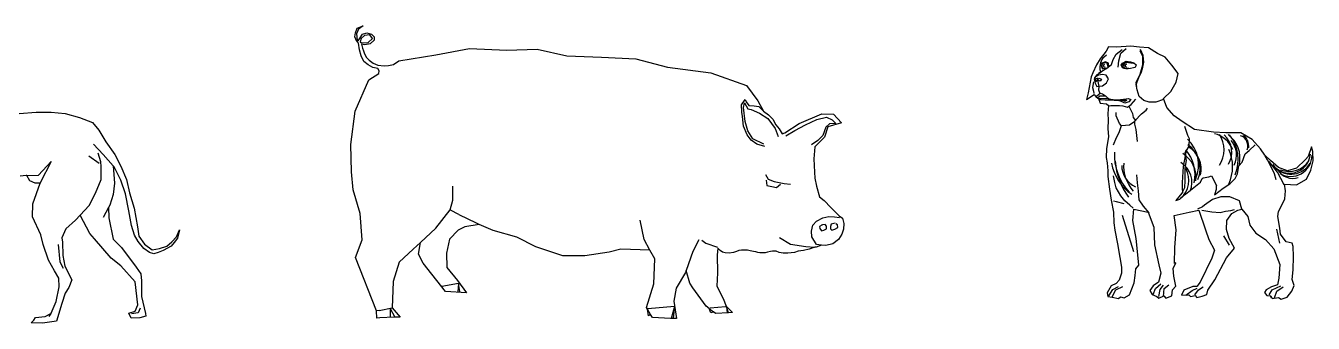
# Model space of a CAD drawing. Header units: feet. Extents: x 89 to 238, y -57 to 31.
# Drawn here: x 106.95 to 116.67, y 17.12 to 19.36 of the extents above; entities that cross this region are included whole.
import ezdxf

# ---------------------------------------------------------------- set-up
doc = ezdxf.new("R2010")
doc.units = ezdxf.units.FT
doc.header["$MEASUREMENT"] = 0
doc.layers.add('inner', color=1, linetype='Continuous')
doc.layers.add('outer', color=3, linetype='Continuous')

msp = doc.modelspace()

# ---------------------------------------------------------------- linework, layer by layer
at = {"layer": 'inner', "linetype": 'Continuous'}
msp.add_line((107.4289, 18.3772), (107.5079, 18.3216), dxfattribs=at)
at = {"layer": 'inner'}
for p, q in [((110.1549, 17.9695), (110.2183, 17.9365)), ((110.0911, 17.3958), (110.217, 17.4184)), ((116.3395, 17.3223), (116.3476, 17.3076)), ((109.6197, 17.2121), (109.7177, 17.2313)), ((109.7026, 17.224), (109.7015, 17.1613)), ((109.7028, 17.2264), (109.7345, 17.1661)), ((111.6459, 17.2257), (111.8477, 17.2451)), ((111.8481, 17.2426), (111.8229, 17.1523)), ((111.8481, 17.2429), (111.8369, 17.1536)), ((112.1153, 17.2321), (112.2316, 17.2419))]:
    msp.add_line(p, q, dxfattribs=at)
for points in [[(115.1071, 19.1348), (115.0794, 19.1119), (115.0706, 19.102), (115.0606, 19.0772), (115.0552, 19.0489), (115.0563, 19.0276), (115.0644, 19.0053), (115.0598, 19.003), (115.032, 18.986), (115.0164, 18.9635), (115.0141, 18.9546), (115.0213, 18.9231), (115.0339, 18.8986), (115.0753, 18.9045), (115.1064, 18.927), (115.1219, 18.9564), (115.104, 18.9842), (115.0757, 18.9886), (115.0445, 18.9838), (115.0242, 18.9725)], [(115.0444, 18.9986), (115.0833, 19.0222), (115.1069, 19.0335), (115.1435, 19.0654), (115.1567, 19.1026), (115.18, 19.1432), (115.2248, 19.178)], [(115.1928, 19.0438), (115.1989, 19.0913), (115.2143, 19.151), (115.2541, 19.1862)], [(115.3582, 19.1693), (115.3781, 19.1265), (115.3765, 19.0591), (115.3566, 18.9902), (115.3275, 18.9275), (115.3321, 18.8999)], [(115.5359, 18.8013), (115.4778, 18.7818), (115.4272, 18.7815), (115.388, 18.7947), (115.3529, 18.8247), (115.3381, 18.8738), (115.3299, 18.9142), (115.3486, 18.9669), (115.3697, 19.0108), (115.3793, 19.0447), (115.3869, 19.0829), (115.3832, 19.1332), (115.3625, 19.178)], [(115.1225, 19.0507), (115.121, 19.0754), (115.0973, 19.0851), (115.0593, 19.0703), (115.0686, 19.049), (115.0767, 19.029)], [(115.1163, 19.0499), (115.1147, 19.0729), (115.0948, 19.0806), (115.0596, 19.0683)], [(115.2357, 19.0392), (115.2204, 19.0591), (115.2525, 19.0836), (115.3107, 19.0744)], [(115.0581, 18.8448), (115.0489, 18.8723), (115.0504, 18.8999), (115.0382, 18.9611), (115.0213, 18.9535), (115.0259, 18.9351), (115.0397, 18.9519), (115.0489, 18.9627), (115.0688, 18.9535), (115.0581, 18.9397), (115.0367, 18.9519)], [(115.0087, 18.9355), (114.9991, 18.8904), (115.0072, 18.8635), (115.0116, 18.8468)], [(115.0299, 18.8256), (115.0455, 18.8382), (115.0589, 18.8481), (115.0757, 18.8427), (115.0972, 18.8284), (115.1197, 18.8095), (115.1398, 18.804), (115.1747, 18.7997), (115.2105, 18.8009), (115.2331, 18.8047), (115.2722, 18.8083), (115.2903, 18.8005), (115.2747, 18.7846), (115.2432, 18.7732), (115.2185, 18.7855), (115.1994, 18.791), (115.1635, 18.794), (115.132, 18.7961), (115.0961, 18.7968), (115.0715, 18.7989), (115.0478, 18.7965)], [(112.5283, 18.4481), (112.4679, 18.4657), (112.4246, 18.495), (112.3951, 18.5362), (112.3674, 18.6001), (112.3599, 18.6723), (112.3558, 18.7051), (112.3535, 18.7606), (112.3793, 18.801), (112.3878, 18.7841), (112.4084, 18.7565), (112.4472, 18.7536)], [(112.5198, 18.465), (112.4382, 18.5037), (112.4006, 18.5651), (112.3798, 18.635), (112.3682, 18.74), (112.3741, 18.7754), (112.4, 18.7311), (112.4256, 18.7259), (112.4886, 18.6984), (112.5505, 18.658), (112.6066, 18.5822), (112.6281, 18.522)], [(112.4472, 18.7536), (112.4825, 18.7477), (112.5189, 18.7124)], [(115.0367, 18.8111), (115.0566, 18.8279), (115.0979, 18.8295), (115.1316, 18.7988), (115.2112, 18.7958), (115.2403, 18.7958), (115.2587, 18.7973), (115.2449, 18.7851), (115.2311, 18.7927), (115.2188, 18.7958)], [(115.1209, 18.805), (115.0948, 18.808), (115.0627, 18.8065), (115.0504, 18.805)], [(115.1191, 18.7523), (115.1382, 18.7567), (115.1727, 18.755), (115.2032, 18.7572), (115.2299, 18.7541), (115.2648, 18.7441), (115.2916, 18.7634), (115.3261, 18.8031)], [(115.2749, 18.7521), (115.3033, 18.6964), (115.3081, 18.6659), (115.3263, 18.6404)], [(112.687, 18.5273), (112.755, 18.5678), (112.8362, 18.6105), (112.9204, 18.6497), (112.9932, 18.667), (113.0373, 18.6475), (113.0644, 18.6194), (113.0154, 18.6166), (112.9876, 18.5926), (112.9666, 18.5291), (112.9282, 18.493), (112.8802, 18.4608)], [(115.3185, 18.6348), (115.2806, 18.6085), (115.2188, 18.6038), (115.2042, 18.6214), (115.1788, 18.6775), (115.18, 18.7021)], [(115.3387, 18.4857), (115.3301, 18.5744), (115.3186, 18.6157), (115.3208, 18.6404), (115.3697, 18.6933), (115.4043, 18.7205), (115.4141, 18.7354)], [(115.2155, 18.6038), (115.1988, 18.5507), (115.1781, 18.5115), (115.1571, 18.4574)], [(115.6944, 18.6004), (115.7163, 18.5331), (115.7299, 18.5066), (115.7271, 18.4504), (115.6959, 18.3986), (115.7065, 18.3415), (115.6967, 18.2842), (115.6974, 18.1909), (115.6955, 18.136), (115.6744, 18.0967), (115.6302, 18.0392), (115.6593, 18.0515), (115.7028, 18.089), (115.7518, 18.1275), (115.8142, 18.1795), (115.8288, 18.2066), (115.8353, 18.2109), (115.878, 18.2181), (115.898, 18.2262), (115.9356, 18.1545), (115.9334, 18.1446), (115.9336, 18.1242), (115.9194, 18.0827), (115.9851, 18.1325), (116.0365, 18.1654), (116.0753, 18.2071), (116.0954, 18.2421), (116.1051, 18.3016), (116.1283, 18.3287), (116.1515, 18.3907), (116.1815, 18.4166), (116.2282, 18.4586)], [(116.3853, 18.1949), (116.3725, 18.2408), (116.3507, 18.2899), (116.3201, 18.3459), (116.3041, 18.377)], [(116.4467, 18.1574), (116.3962, 18.2538), (116.3319, 18.3334)], [(112.5323, 18.2363), (112.5525, 18.2022), (112.5998, 18.1824), (112.6734, 18.1672), (112.7219, 18.1635)], [(112.5389, 18.1935), (112.5424, 18.1542), (112.5807, 18.1448), (112.616, 18.1389), (112.6471, 18.1626)], [(115.3075, 17.9829), (115.2827, 18.0051), (115.2443, 18.0373), (115.2138, 18.0753), (115.1785, 18.1368), (115.169, 18.1771), (115.1575, 18.2264)], [(115.4277, 17.948), (115.3846, 17.9979), (115.353, 18.0447), (115.3469, 18.1143), (115.3396, 18.1738), (115.3359, 18.2342)], [(109.932, 17.7242), (110.0473, 17.8311), (110.1539, 17.9698), (110.1755, 18.044), (110.1757, 18.1492)], [(116.1276, 17.9754), (116.109, 18.039), (116.0372, 18.0691), (115.9688, 18.0673), (115.9062, 18.0478), (115.8447, 18.0059), (115.8303, 17.9923), (115.792, 17.974)], [(115.2399, 18.015), (115.1803, 18.029), (115.1589, 18.0357)], [(115.8246, 17.9686), (115.8999, 17.9557), (115.9641, 17.9496), (116.0044, 17.9587), (116.0445, 17.9656), (116.0704, 17.9737)], [(110.3744, 17.8592), (110.3528, 17.8684), (110.2238, 17.9334)], [(111.6617, 17.6652), (111.617, 17.7458), (111.5888, 17.8932)], [(112.89, 17.8547), (112.9183, 17.8852), (112.9657, 17.9109), (113.0119, 17.9204), (113.0539, 17.9173), (113.0925, 17.9111)], [(115.3122, 17.6537), (115.2265, 17.9277)], [(112.9572, 17.7047), (112.9181, 17.7094), (112.8834, 17.7674), (112.8801, 17.8099), (112.89, 17.8547)], [(112.9578, 17.8534), (112.9412, 17.8443), (112.9429, 17.8292), (112.9556, 17.8124), (112.9737, 17.8166), (112.9932, 17.8273), (112.9938, 17.8469), (112.9845, 17.8607), (112.9637, 17.8576), (112.9569, 17.8534)], [(113.0585, 17.8684), (113.029, 17.8612), (113.0231, 17.8448), (113.0227, 17.8271), (113.034, 17.8159), (113.0571, 17.8245), (113.0785, 17.836), (113.0773, 17.8567), (113.0639, 17.8651)], [(116.0349, 17.7027), (115.9905, 17.7746)], [(116.4146, 17.718), (116.3916, 17.8236)], [(112.03, 17.7452), (111.9853, 17.6568), (111.9359, 17.5131)], [(112.0542, 17.7408), (112.0825, 17.7178), (112.1704, 17.6881)], [(112.6381, 17.7617), (112.7228, 17.7111), (112.8366, 17.6937), (112.9065, 17.6884)], [(110.2272, 17.3535), (110.2167, 17.4146), (110.2121, 17.3528)], [(115.1239, 17.323), (115.153, 17.3704), (115.1974, 17.3934)], [(115.1499, 17.3138), (115.1775, 17.3674), (115.2296, 17.3934)], [(115.4592, 17.3322), (115.4745, 17.3766), (115.5159, 17.4118)], [(115.5005, 17.3169), (115.5097, 17.3704), (115.5358, 17.4026)], [(115.5358, 17.3169), (115.5419, 17.3766), (115.5771, 17.4056)], [(115.7715, 17.3291), (115.7991, 17.3674), (115.8343, 17.3903)], [(116.3319, 17.3291), (116.3548, 17.3674), (116.4207, 17.3965)], [(116.3732, 17.3061), (116.3916, 17.3582), (116.4375, 17.3903)], [(115.7042, 17.326), (115.7516, 17.3612), (115.7899, 17.3796)], [(109.6183, 17.211), (109.5987, 17.2097)], [(111.6664, 17.1826), (111.6433, 17.2212)], [(112.1091, 17.2255), (112.1405, 17.2005)], [(112.2534, 17.194), (112.2383, 17.239), (112.2439, 17.1935)]]:
    msp.add_lwpolyline(points, dxfattribs=at)
msp.add_lwpolyline([(115.2268, 19.0403), (115.2155, 19.0593), (115.2275, 19.0748), (115.2534, 19.0908), (115.286, 19.0855), (115.313, 19.0768), (115.3308, 19.0634), (115.3221, 19.041), (115.2752, 19.0315), (115.238, 19.0335)], close=True, dxfattribs=at)
at = {"layer": 'inner', "linetype": 'Continuous'}
for points in [[(107.4649, 18.4659), (107.5367, 18.3856), (107.6133, 18.3015)], [(107.3639, 17.9307), (107.4323, 18.002), (107.4805, 18.0957), (107.5213, 18.199), (107.5228, 18.2972), (107.5201, 18.3315), (107.4998, 18.3975)], [(106.9603, 18.2283), (107.0501, 18.2315), (107.1448, 18.3329), (107.0629, 18.1728), (107.062, 18.1703)], [(107.5776, 17.9887), (107.5362, 17.9122)], [(107.1987, 17.7077), (107.2096, 17.5781), (107.2344, 17.5303)], [(107.8163, 17.2294), (107.8024, 17.1937), (107.7509, 17.187)], [(107.1436, 17.1898), (107.1261, 17.1653)]]:
    msp.add_lwpolyline(points, dxfattribs=at)
at = {"layer": 'inner'}
for centre, radius, start, end in [((115.0924, 19.0547), 0.0213, 91.78989, 313.45021), ((115.0924, 19.0547), 0.00943, 91.78989, 313.45021), ((115.2563, 19.0547), 0.0213, 91.78989, 313.45021), ((115.2563, 19.0547), 0.00943, 91.78989, 313.45021), ((115.534, 18.3069), 0.267, 337.52928, 46.90238), ((115.5951, 18.282), 0.2175, 337.47296, 55.12492), ((115.8747, 18.3507), 0.1978, 22.16361, 76.73926), ((115.7861, 18.4222), 0.207, 326.30969, 33.69031), ((115.8766, 18.4044), 0.1746, 328.6434, 47.95104), ((115.8916, 18.358), 0.2219, 347.64442, 53.80704), ((115.8062, 18.3496), 0.2938, 336.81091, 38.87607), ((115.9164, 18.3813), 0.1705, 334.31353, 40.75181), ((116.0939, 18.4527), 0.0788, 337.24898, 72.51215), ((116.0712, 18.448), 0.1081, 354.45397, 50.11757), ((115.5787, 18.3871), 0.4139, 177.46642, 223.19914), ((116.8009, 18.1551), 1.1244, 166.5766, 183.08365), ((115.5722, 18.2137), 0.21, 353.38023, 58.71173), ((115.4784, 18.2314), 0.2956, 348.85344, 40.21573), ((115.6272, 18.2749), 0.1938, 346.86448, 60.52434), ((115.7421, 18.2944), 0.3151, 335.45396, 24.54604), ((116.4876, 18.4034), 0.1571, 216.27687, 355.12219), ((116.4955, 18.3823), 0.161, 239.83293, 359.50004), ((115.5042, 18.3892), 0.3665, 190.44572, 235.55018), ((115.711, 18.3809), 0.5414, 184.70366, 215.62635), ((115.403, 18.3069), 0.1826, 180.81846, 244.54313), ((115.5375, 18.3045), 0.3023, 176.55258, 220.07013), ((115.5521, 18.193), 0.1759, 309.01064, 30.17375), ((115.5795, 18.1782), 0.171, 336.48024, 59.65698), ((116.4968, 18.4042), 0.1658, 227.82422, 330.54345), ((116.5134, 18.3424), 0.1356, 212.6997, 286.69169), ((116.4846, 18.4363), 0.1772, 247.8099, 328.0886)]:
    msp.add_arc(centre, radius, start, end, dxfattribs=at)
at = {"layer": 'outer'}
for points in [[(112.8214, 17.6643), (112.7811, 17.6583), (112.7515, 17.6497), (112.702, 17.6425), (112.6659, 17.6434), (112.6373, 17.6492), (112.6144, 17.6581), (112.5903, 17.6579), (112.5876, 17.6582), (112.5714, 17.6556), (112.5494, 17.6516), (112.5307, 17.6464), (112.5118, 17.645), (112.4903, 17.6466), (112.4769, 17.6495), (112.4594, 17.6536), (112.444, 17.6565), (112.419, 17.662), (112.3975, 17.6654), (112.3741, 17.6671), (112.3524, 17.667), (112.3321, 17.663), (112.3152, 17.6553), (112.2931, 17.6497), (112.26, 17.6431), (112.2293, 17.6454), (112.2098, 17.6505), (112.1926, 17.6627), (112.1734, 17.6815), (112.1682, 17.6274), (112.1707, 17.4959), (112.1669, 17.3947), (112.2152, 17.3009), (112.2363, 17.2438), (112.2836, 17.1963), (112.2534, 17.194), (112.1554, 17.1886), (112.1405, 17.2005), (112.1218, 17.1946), (112.1091, 17.2255), (112.0862, 17.2438), (111.9863, 17.3827), (111.9629, 17.417), (111.9359, 17.5131), (111.9305, 17.4974), (111.8586, 17.38), (111.8419, 17.2827), (111.8621, 17.1517), (111.8181, 17.1503), (111.6809, 17.1584), (111.6664, 17.1826), (111.6511, 17.1721), (111.6433, 17.2212), (111.6353, 17.2345), (111.6908, 17.4126), (111.6979, 17.6001), (111.6617, 17.6652), (111.4416, 17.6735), (111.3544, 17.6505), (111.1695, 17.6237), (111.0042, 17.6224), (110.8003, 17.6902), (110.6567, 17.7631), (110.4784, 17.8149), (110.3744, 17.8592), (110.2654, 17.8417), (110.2157, 17.8173), (110.1493, 17.7485), (110.1266, 17.6442), (110.13, 17.5352), (110.209, 17.4384), (110.2768, 17.3457), (110.1195, 17.3554), (109.9511, 17.5682), (109.9153, 17.6351), (109.932, 17.7242), (109.8762, 17.6724), (109.7711, 17.575), (109.7244, 17.4303), (109.7177, 17.2313), (109.7776, 17.1616), (109.7321, 17.1625), (109.6235, 17.1568), (109.601, 17.1538), (109.5987, 17.2097), (109.4405, 17.6121), (109.4922, 17.7432), (109.4771, 17.9427), (109.4238, 18.1212), (109.4101, 18.2568), (109.4067, 18.4634), (109.4386, 18.7137), (109.5414, 18.9501), (109.6159, 18.9967), (109.6197, 19.018), (109.61, 19.034), (109.5714, 19.0434), (109.5357, 19.0614), (109.5028, 19.0878), (109.4842, 19.1307), (109.4701, 19.1754), (109.4643, 19.2265), (109.4508, 19.2379), (109.4361, 19.274), (109.4405, 19.3042), (109.454, 19.3381), (109.499, 19.3565), (109.4622, 19.3309), (109.4486, 19.2948), (109.4538, 19.2486), (109.462, 19.2434), (109.4748, 19.2667), (109.4943, 19.2936), (109.5254, 19.3022), (109.5618, 19.2929), (109.5822, 19.2739), (109.5803, 19.2479), (109.5521, 19.2216), (109.5101, 19.2139), (109.4851, 19.2172), (109.4928, 19.1868), (109.5, 19.1666), (109.5094, 19.1463), (109.5246, 19.1168), (109.545, 19.0978), (109.5737, 19.0738), (109.6098, 19.0602), (109.6573, 19.0544), (109.6903, 19.0585), (109.727, 19.0661), (109.7682, 19.0917), (110.0477, 19.1375), (110.301, 19.1843), (110.5821, 19.1737), (110.8114, 19.1801), (111.0347, 19.1304), (111.2972, 19.1205), (111.5557, 19.107), (111.7936, 19.0455), (112.1224, 19.0031), (112.389, 18.9067), (112.4748, 18.7909), (112.5189, 18.7124), (112.556, 18.6869), (112.5891, 18.6518), (112.612, 18.6111), (112.6357, 18.58), (112.6589, 18.5425), (112.6797, 18.5504), (112.7875, 18.6214), (112.9592, 18.6938), (113.0454, 18.6905), (113.1067, 18.6244), (113.0042, 18.5945), (112.9788, 18.5166), (112.9047, 18.4443), (112.8976, 18.3545), (112.9037, 18.254), (112.9068, 18.2082), (112.9186, 18.1487), (112.9418, 18.0689), (112.9754, 18.0403), (113.0267, 17.9877), (113.069, 17.9454), (113.0902, 17.9243), (113.1149, 17.9062), (113.1249, 17.8664), (113.1217, 17.8243), (113.1091, 17.7862), (113.0833, 17.7459), (113.0419, 17.7132), (112.9889, 17.7009), (112.9572, 17.7047), (112.9158, 17.6877), (112.9065, 17.6884), (112.8638, 17.6738)], [(109.5682, 19.2619), (109.5483, 19.2874), (109.5088, 19.2838), (109.483, 19.2595), (109.476, 19.2345), (109.485, 19.2288), (109.5353, 19.2294)], [(115.1202, 19.1976), (115.1026, 19.165), (115.059, 19.1085), (115.0304, 19.0612), (115.0026, 19.0025), (114.9893, 18.9722), (114.9669, 18.8521), (114.9561, 18.8004), (115.0117, 18.8389), (115.0286, 18.819), (115.0457, 18.8099), (115.0582, 18.7742), (115.1055, 18.768), (115.1201, 18.7556), (115.1159, 18.6951), (115.1176, 18.6455), (115.1158, 18.5827), (115.1208, 18.5199), (115.1067, 18.4314), (115.1026, 18.364), (115.1098, 18.3236), (115.1148, 18.2642), (115.1171, 18.2205), (115.128, 18.1252), (115.142, 18.0432), (115.1585, 17.9526), (115.1614, 17.8708), (115.1683, 17.8179), (115.1882, 17.7129), (115.207, 17.6118), (115.2187, 17.5369), (115.22, 17.4932), (115.2013, 17.4402), (115.1792, 17.4154), (115.1422, 17.397), (115.11, 17.3442), (115.1148, 17.3173), (115.1487, 17.3129), (115.1967, 17.3021), (115.2124, 17.3147), (115.2394, 17.306), (115.2784, 17.3286), (115.3139, 17.4209), (115.3214, 17.4749), (115.3276, 17.5252), (115.351, 17.5533), (115.3413, 17.6318), (115.3305, 17.753), (115.3049, 17.8886), (115.3131, 17.9738), (115.4211, 17.9535), (115.4623, 17.8391), (115.4689, 17.7057), (115.5002, 17.5544), (115.5156, 17.494), (115.4971, 17.4255), (115.4582, 17.3973), (115.4338, 17.3613), (115.4494, 17.3322), (115.4857, 17.3177), (115.5012, 17.3033), (115.5373, 17.3216), (115.5528, 17.3047), (115.5987, 17.3221), (115.604, 17.3668), (115.6284, 17.3953), (115.6144, 17.4714), (115.6084, 17.5273), (115.6285, 17.5711), (115.6191, 17.5655), (115.6215, 17.6868), (115.6318, 17.8193), (115.6175, 17.9267), (115.7294, 17.9535), (115.8036, 17.9662), (115.8516, 17.8186), (115.8791, 17.7458), (115.9211, 17.6653), (115.9002, 17.6047), (115.8124, 17.4238), (115.7879, 17.393), (115.7564, 17.3918), (115.6882, 17.3644), (115.6718, 17.3271), (115.7276, 17.3298), (115.7389, 17.3164), (115.7737, 17.3236), (115.7886, 17.3102), (115.8276, 17.3184), (115.8623, 17.3321), (115.87, 17.3647), (115.922, 17.4423), (116.0113, 17.6088), (116.0725, 17.6812), (116.0316, 17.7548), (116.011, 17.8208), (116.0138, 17.8905), (116.0506, 17.9433), (116.0974, 17.9673), (116.1276, 17.9754), (116.1717, 17.9209), (116.1879, 17.8546), (116.2331, 17.7944), (116.3044, 17.7466), (116.3687, 17.6774), (116.4123, 17.5591), (116.4055, 17.4546), (116.3969, 17.4049), (116.3497, 17.3901), (116.3108, 17.3662), (116.2974, 17.3483), (116.3157, 17.3248), (116.3446, 17.3217), (116.3563, 17.3028), (116.4032, 17.3097), (116.4234, 17.2977), (116.4683, 17.3115), (116.5051, 17.3577), (116.5225, 17.4003), (116.5054, 17.4462), (116.5135, 17.5181), (116.516, 17.6193), (116.5132, 17.6933), (116.5054, 17.7179), (116.4613, 17.7277), (116.4195, 17.7856), (116.4126, 17.8326), (116.3995, 17.9189), (116.4025, 17.957), (116.4236, 17.9943), (116.4511, 18.0527), (116.4575, 18.1136), (116.4493, 18.1638), (116.5381, 18.1589), (116.615, 18.2021), (116.647, 18.2698), (116.6656, 18.3383), (116.6628, 18.4102), (116.6536, 18.4447), (116.6285, 18.3715), (116.6083, 18.349), (116.5395, 18.2834), (116.4722, 18.2629), (116.4047, 18.2894), (116.3438, 18.3405), (116.3008, 18.3826), (116.2669, 18.4307), (116.2046, 18.4999), (116.1201, 18.5496), (116.0067, 18.55), (115.9137, 18.555), (115.7709, 18.5753), (115.6774, 18.6361), (115.6166, 18.6774), (115.5623, 18.7397), (115.5371, 18.8092), (115.5916, 18.8612), (115.6325, 18.9322), (115.6455, 18.9974), (115.599, 19.0598), (115.5493, 19.1189), (115.4909, 19.1487), (115.4232, 19.1897), (115.3558, 19.1948), (115.2897, 19.2031), (115.182, 19.1958)]]:
    msp.add_lwpolyline(points, close=True, dxfattribs=at)
msp.add_lwpolyline([(106.9035, 18.6962), (107.031, 18.7047), (107.1438, 18.7058), (107.2494, 18.6945), (107.3576, 18.666), (107.456, 18.6277), (107.5056, 18.5693), (107.5579, 18.4814), (107.625, 18.3864), (107.67, 18.2985), (107.7126, 18.1983), (107.7356, 18.098), (107.771, 17.983), (107.7968, 17.841), (107.8073, 17.7724), (107.8495, 17.7115), (107.9063, 17.6679), (107.9626, 17.6782), (108.0164, 17.6959), (108.0554, 17.7281), (108.0894, 17.7677), (108.1118, 17.8203), (108.0973, 17.7568), (108.0724, 17.7241), (108.0506, 17.6962), (107.9901, 17.6635), (107.952, 17.6478), (107.9205, 17.6387), (107.8872, 17.6484), (107.8448, 17.6799), (107.8024, 17.7313), (107.7739, 17.7792), (107.7501, 17.8528), (107.7319, 17.9631), (107.7062, 18.0904), (107.671, 18.1931), (107.621, 18.2932), (107.6133, 18.3015), (107.6221, 18.1705), (107.6131, 18.0846), (107.5868, 18.0059), (107.5776, 17.9887), (107.5803, 17.9102), (107.6137, 17.7486), (107.6756, 17.6854), (107.7873, 17.5392), (107.8221, 17.4881), (107.8251, 17.4341), (107.8262, 17.3164), (107.8568, 17.1891), (107.8594, 17.1695), (107.8129, 17.1568), (107.7492, 17.1538), (107.7317, 17.1904), (107.7781, 17.2056), (107.7997, 17.2548), (107.7786, 17.4263), (107.6695, 17.548), (107.5979, 17.6062), (107.4714, 17.7522), (107.4367, 17.7911), (107.3639, 17.9307), (107.3279, 17.8931), (107.2549, 17.8262), (107.2261, 17.7597), (107.2313, 17.7255), (107.2322, 17.6249), (107.2477, 17.5466), (107.3001, 17.4416), (107.2786, 17.385), (107.2495, 17.343), (107.2257, 17.2643), (107.1852, 17.1315), (107.0799, 17.1158), (106.9941, 17.1175), (107.0144, 17.1382), (107.0262, 17.1585), (107.1007, 17.167), (107.1436, 17.1898), (107.1454, 17.1924), (107.1814, 17.2786), (107.2049, 17.3892), (107.2019, 17.4554), (107.1695, 17.5115), (107.1246, 17.5896), (107.0843, 17.7094), (107.0664, 17.7828), (107.0039, 17.9171), (107.0054, 18.0153), (107.062, 18.1703), (107.0236, 18.17), (106.9842, 18.1892), (106.9603, 18.2283), (106.9569, 18.2282), (106.9103, 18.2229)], dxfattribs=at)

doc.saveas('drawing.dxf')
